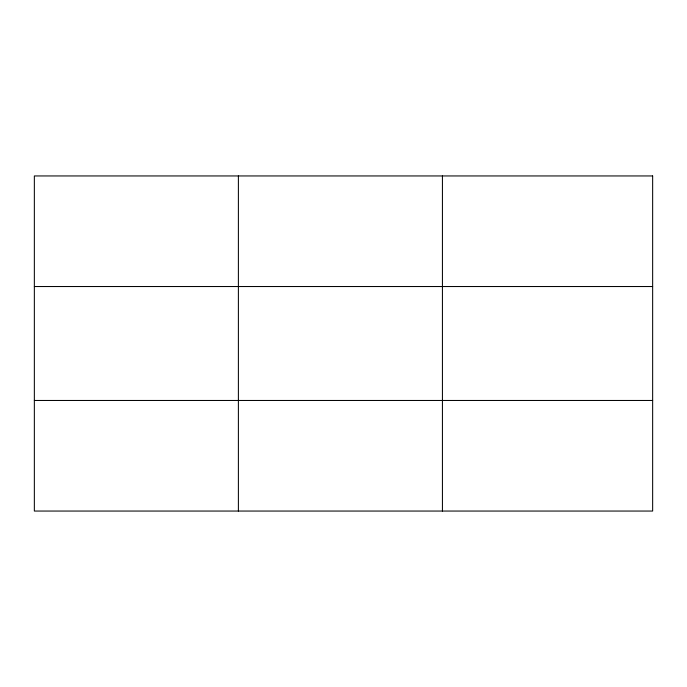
<?xml version="1.0" encoding="UTF-8"?>
<svg xmlns="http://www.w3.org/2000/svg" width="687" height="687" viewBox="0 0 687 687"><rect width="100%" height="100%" fill="white"/><g stroke="black" fill="none" stroke-linecap="round" stroke-linejoin="round"><path stroke-width="1.03" d="M238.389 511.051L238.389 175.949M442.428 511.051L442.428 175.949M34.35 286.531L652.65 286.531M34.35 400.469L652.65 400.469M652.65 175.949L652.65 511.051L34.35 511.051L34.35 175.949L652.65 175.949"/></g></svg>
